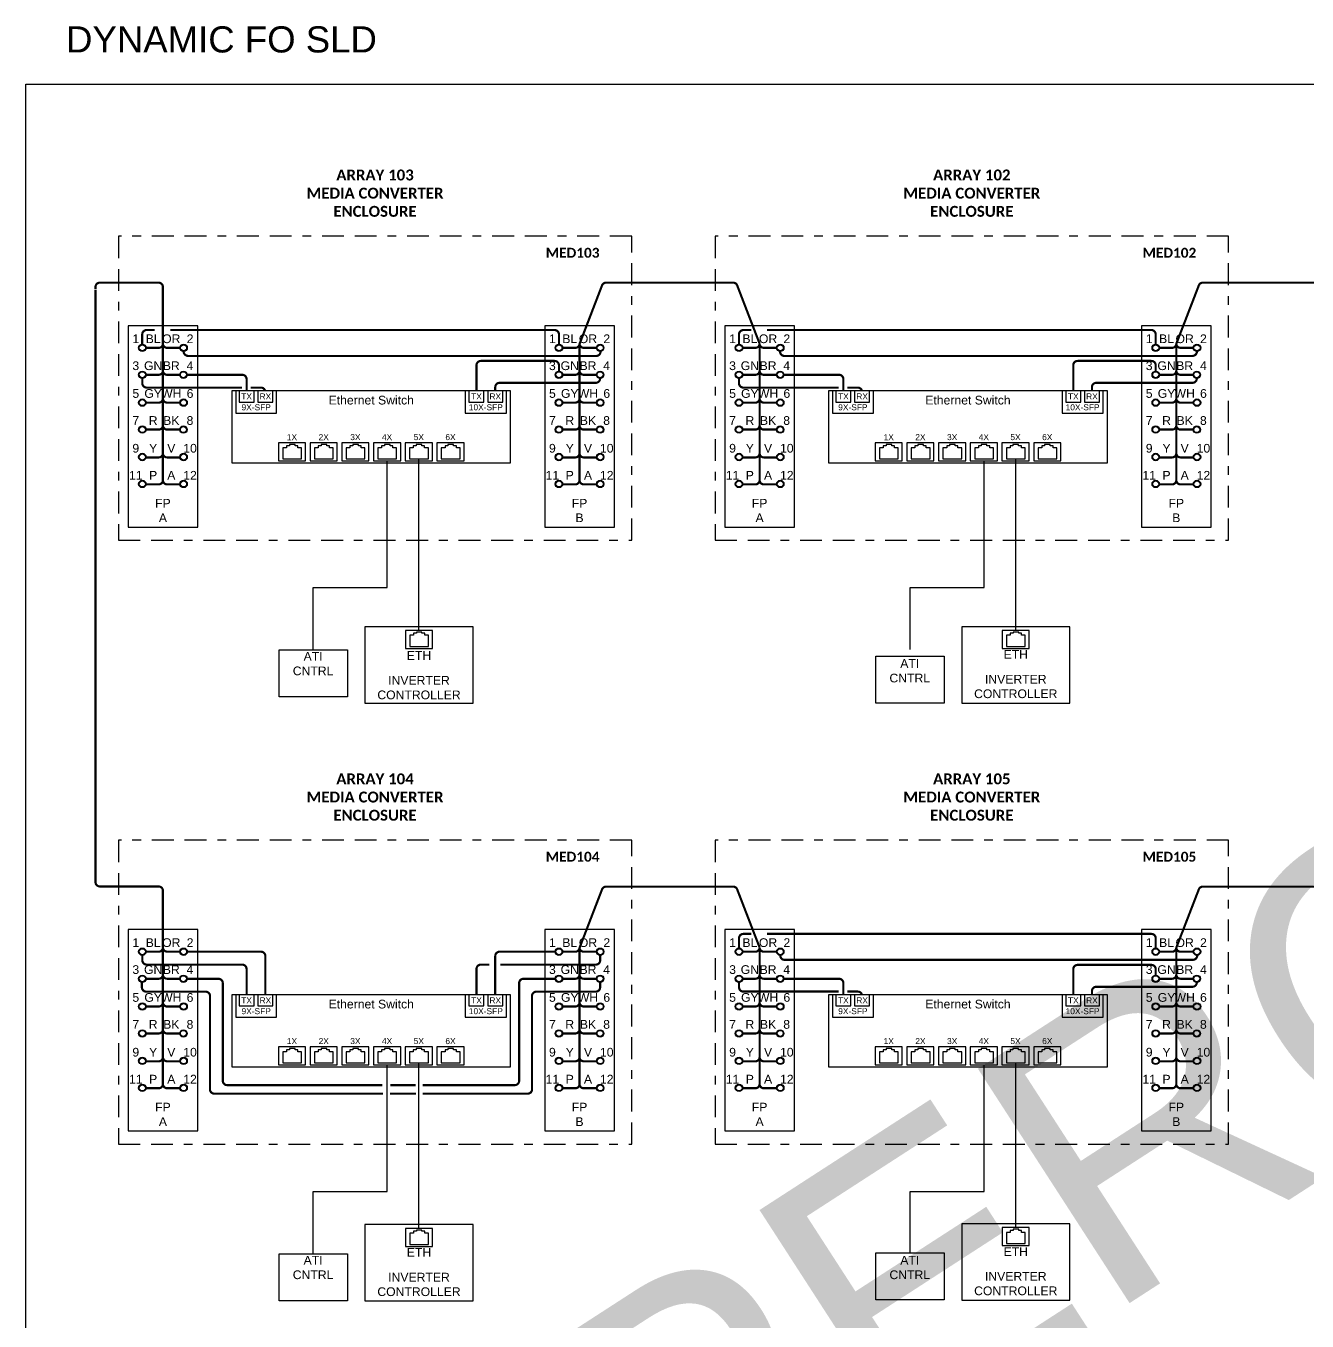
# Model space of a CAD drawing. Header units: feet. Extents: x -17 to 246, y -88 to 32.
# Drawn here: x 153.68 to 168.36, y 16.09 to 30.94 of the extents above; entities that cross this region are included whole.
import ezdxf
from ezdxf.enums import TextEntityAlignment as Align
from ezdxf.lldxf.tags import DXFTag

# ---------------------------------------------------------------- set-up
doc = ezdxf.new("R2010")
doc.units = ezdxf.units.FT
doc.header["$MEASUREMENT"] = 0
doc.linetypes.add('BORDER2', pattern=[0.875, 0.25, -0.125, 0.25, -0.125, 0, -0.125])
for name, color, linetype in [('E-EQPM-ENCL', 8, 'Continuous'), ('E-TEXT', 7, 'Continuous'), ('FLOWCHART', 7, 'Continuous'), ('G-ANNO-TEXT', 1, 'Continuous'), ('PV-CABL-FO', 130, 'FIBER'), ('PV-CATV6', 122, 'CATV6')]:
    doc.layers.add(name, color=color, linetype=linetype)
doc.layers.add('E-WD-DEVC', color=7, linetype='Continuous', lineweight=30)
doc.layers.add('G-NPLT', color=67, linetype='Continuous', plot=False)
doc.styles.add('NEI-A', font='arial.ttf')
tags = doc.linetypes.add('CATV6', pattern='A,0.18216,-0.054518,["CATV6",NEI-A,S=0.1,R=0,X=0,Y=-0.05],-0.505136,0.176989', length=0.918803).pattern_tags.tags
tags[6] = DXFTag(74, 10)
tags = doc.linetypes.add('FIBER', pattern='A,0.376989,-0.053001,["FO",NEI-A,S=0.1,R=0,X=0,Y=-0.05],-0.246999,0.376989', length=1.053978).pattern_tags.tags
tags[6] = DXFTag(74, 10)

# ---------------------------------------------------------------- blocks, each defined once
blk = doc.blocks.new('*U19')
at = {"layer": 'E-EQPM-ENCL', "color": 9, "linetype": 'BORDER2'}
for points in [[(32.367, 24.138), (38.252, 24.138), (38.252, 27.622), (32.367, 27.622)], [(39.206, 24.138), (45.091, 24.138), (45.091, 27.622), (39.206, 27.622)], [(32.367, 17.217), (38.252, 17.217), (38.252, 20.7), (32.367, 20.7)], [(39.206, 17.217), (45.091, 17.217), (45.091, 20.7), (39.206, 20.7)]]:
    blk.add_lwpolyline(points, close=True, dxfattribs=at)
at = {"layer": 'E-WD-DEVC'}
for centre, radius in [((32.642, 26.344), 0.0423), ((32.642, 26.344), 0.0348), ((32.642, 26.344), 0.0348), ((33.115, 26.344), 0.0423), ((33.115, 26.344), 0.0348), ((33.115, 26.344), 0.0348), ((37.417, 26.344), 0.0423), ((37.417, 26.344), 0.0348), ((37.417, 26.344), 0.0348), ((37.89, 26.344), 0.0423), ((37.89, 26.344), 0.0348), ((37.89, 26.344), 0.0348), ((39.481, 26.344), 0.0423), ((39.481, 26.344), 0.0348), ((39.481, 26.344), 0.0348), ((39.954, 26.344), 0.0423), ((39.954, 26.344), 0.0348), ((39.954, 26.344), 0.0348), ((44.257, 26.344), 0.0423), ((44.257, 26.344), 0.0348), ((44.257, 26.344), 0.0348), ((44.73, 26.344), 0.0423), ((44.73, 26.344), 0.0348), ((44.73, 26.344), 0.0348), ((32.642, 26.035), 0.0423), ((32.642, 26.035), 0.0348), ((32.642, 26.035), 0.0348), ((33.113, 26.035), 0.0423), ((33.113, 26.035), 0.0348), ((33.113, 26.035), 0.0348), ((37.417, 26.035), 0.0423), ((37.417, 26.035), 0.0348), ((37.417, 26.035), 0.0348), ((37.889, 26.035), 0.0423), ((37.889, 26.035), 0.0348), ((37.889, 26.035), 0.0348), ((39.481, 26.035), 0.0423), ((39.481, 26.035), 0.0348), ((39.481, 26.035), 0.0348), ((39.953, 26.035), 0.0423), ((39.953, 26.035), 0.0348), ((39.953, 26.035), 0.0348), ((44.257, 26.035), 0.0423), ((44.257, 26.035), 0.0348), ((44.257, 26.035), 0.0348), ((44.728, 26.035), 0.0423), ((44.728, 26.035), 0.0348), ((44.728, 26.035), 0.0348), ((32.642, 25.716), 0.0423), ((32.642, 25.716), 0.0348), ((32.642, 25.716), 0.0348), ((33.115, 25.716), 0.0423), ((33.115, 25.716), 0.0348), ((33.115, 25.716), 0.0348), ((37.417, 25.716), 0.0423), ((37.417, 25.716), 0.0348), ((37.417, 25.716), 0.0348), ((37.89, 25.716), 0.0423), ((37.89, 25.716), 0.0348), ((37.89, 25.716), 0.0348), ((39.481, 25.716), 0.0423), ((39.481, 25.716), 0.0348), ((39.481, 25.716), 0.0348), ((39.954, 25.716), 0.0423), ((39.954, 25.716), 0.0348), ((39.954, 25.716), 0.0348), ((44.257, 25.716), 0.0423), ((44.257, 25.716), 0.0348), ((44.257, 25.716), 0.0348), ((44.73, 25.716), 0.0423), ((44.73, 25.716), 0.0348), ((44.73, 25.716), 0.0348), ((32.642, 25.407), 0.0423), ((32.642, 25.407), 0.0348), ((32.642, 25.407), 0.0348), ((33.113, 25.407), 0.0423), ((33.113, 25.407), 0.0348), ((33.113, 25.407), 0.0348), ((37.417, 25.407), 0.0423), ((37.417, 25.407), 0.0348), ((37.417, 25.407), 0.0348), ((37.889, 25.407), 0.0423), ((37.889, 25.407), 0.0348), ((37.889, 25.407), 0.0348), ((39.481, 25.407), 0.0423), ((39.481, 25.407), 0.0348), ((39.481, 25.407), 0.0348), ((39.953, 25.407), 0.0423), ((39.953, 25.407), 0.0348), ((39.953, 25.407), 0.0348), ((44.257, 25.407), 0.0423), ((44.257, 25.407), 0.0348), ((44.257, 25.407), 0.0348), ((44.728, 25.407), 0.0423), ((44.728, 25.407), 0.0348), ((44.728, 25.407), 0.0348), ((32.642, 25.093), 0.0423), ((32.642, 25.093), 0.0348), ((32.642, 25.093), 0.0348), ((33.115, 25.093), 0.0423), ((33.115, 25.093), 0.0348), ((33.115, 25.093), 0.0348), ((37.417, 25.093), 0.0423), ((37.417, 25.093), 0.0348), ((37.417, 25.093), 0.0348), ((37.89, 25.093), 0.0423), ((37.89, 25.093), 0.0348), ((37.89, 25.093), 0.0348), ((39.481, 25.093), 0.0423), ((39.481, 25.093), 0.0348), ((39.481, 25.093), 0.0348), ((39.954, 25.093), 0.0423), ((39.954, 25.093), 0.0348), ((39.954, 25.093), 0.0348), ((44.257, 25.093), 0.0423), ((44.257, 25.093), 0.0348), ((44.257, 25.093), 0.0348), ((44.73, 25.093), 0.0423), ((44.73, 25.093), 0.0348), ((44.73, 25.093), 0.0348), ((32.642, 24.784), 0.0423), ((32.642, 24.784), 0.0348), ((32.642, 24.784), 0.0348), ((33.115, 24.784), 0.0423), ((33.115, 24.784), 0.0348), ((33.115, 24.784), 0.0348), ((37.417, 24.784), 0.0423), ((37.417, 24.784), 0.0348), ((37.417, 24.784), 0.0348), ((37.89, 24.784), 0.0423), ((37.89, 24.784), 0.0348), ((37.89, 24.784), 0.0348), ((39.481, 24.784), 0.0423), ((39.481, 24.784), 0.0348), ((39.481, 24.784), 0.0348), ((39.954, 24.784), 0.0423), ((39.954, 24.784), 0.0348), ((39.954, 24.784), 0.0348), ((44.257, 24.784), 0.0423), ((44.257, 24.784), 0.0348), ((44.257, 24.784), 0.0348), ((44.73, 24.784), 0.0423), ((44.73, 24.784), 0.0348), ((44.73, 24.784), 0.0348), ((32.642, 19.423), 0.0423), ((32.642, 19.423), 0.0348), ((32.642, 19.423), 0.0348), ((33.115, 19.423), 0.0423), ((33.115, 19.423), 0.0348), ((33.115, 19.423), 0.0348), ((37.417, 19.423), 0.0423), ((37.417, 19.423), 0.0348), ((37.417, 19.423), 0.0348), ((37.89, 19.423), 0.0423), ((37.89, 19.423), 0.0348), ((37.89, 19.423), 0.0348), ((39.481, 19.423), 0.0423), ((39.481, 19.423), 0.0348), ((39.481, 19.423), 0.0348), ((39.954, 19.423), 0.0423), ((39.954, 19.423), 0.0348), ((39.954, 19.423), 0.0348), ((44.257, 19.423), 0.0423), ((44.257, 19.423), 0.0348), ((44.257, 19.423), 0.0348), ((44.73, 19.423), 0.0423), ((44.73, 19.423), 0.0348), ((44.73, 19.423), 0.0348), ((32.642, 19.113), 0.0423), ((33.113, 19.113), 0.0423), ((37.417, 19.113), 0.0423), ((37.889, 19.113), 0.0423), ((39.481, 19.113), 0.0423), ((39.953, 19.113), 0.0423), ((44.257, 19.113), 0.0423), ((44.728, 19.113), 0.0423), ((32.642, 19.113), 0.0348), ((32.642, 19.113), 0.0348), ((33.113, 19.113), 0.0348), ((33.113, 19.113), 0.0348), ((37.417, 19.113), 0.0348), ((37.417, 19.113), 0.0348), ((37.889, 19.113), 0.0348), ((37.889, 19.113), 0.0348), ((39.481, 19.113), 0.0348), ((39.481, 19.113), 0.0348), ((39.953, 19.113), 0.0348), ((39.953, 19.113), 0.0348), ((44.257, 19.113), 0.0348), ((44.257, 19.113), 0.0348), ((44.728, 19.113), 0.0348), ((44.728, 19.113), 0.0348), ((32.642, 18.795), 0.0423), ((32.642, 18.795), 0.0348), ((32.642, 18.795), 0.0348), ((33.115, 18.795), 0.0423), ((33.115, 18.795), 0.0348), ((33.115, 18.795), 0.0348), ((37.417, 18.795), 0.0423), ((37.417, 18.795), 0.0348), ((37.417, 18.795), 0.0348), ((37.89, 18.795), 0.0423), ((37.89, 18.795), 0.0348), ((37.89, 18.795), 0.0348), ((39.481, 18.795), 0.0423), ((39.481, 18.795), 0.0348), ((39.481, 18.795), 0.0348), ((39.954, 18.795), 0.0423), ((39.954, 18.795), 0.0348), ((39.954, 18.795), 0.0348), ((44.257, 18.795), 0.0423), ((44.257, 18.795), 0.0348), ((44.257, 18.795), 0.0348), ((44.73, 18.795), 0.0423), ((44.73, 18.795), 0.0348), ((44.73, 18.795), 0.0348), ((32.642, 18.486), 0.0423), ((32.642, 18.486), 0.0348), ((32.642, 18.486), 0.0348), ((33.113, 18.486), 0.0423), ((33.113, 18.486), 0.0348), ((33.113, 18.486), 0.0348), ((37.417, 18.486), 0.0423), ((37.417, 18.486), 0.0348), ((37.417, 18.486), 0.0348), ((37.889, 18.486), 0.0423), ((37.889, 18.486), 0.0348), ((37.889, 18.486), 0.0348), ((39.481, 18.486), 0.0423), ((39.481, 18.486), 0.0348), ((39.481, 18.486), 0.0348), ((39.953, 18.486), 0.0423), ((39.953, 18.486), 0.0348), ((39.953, 18.486), 0.0348), ((44.257, 18.486), 0.0423), ((44.257, 18.486), 0.0348), ((44.257, 18.486), 0.0348), ((44.728, 18.486), 0.0423), ((44.728, 18.486), 0.0348), ((44.728, 18.486), 0.0348), ((32.642, 18.172), 0.0423), ((32.642, 18.172), 0.0348), ((32.642, 18.172), 0.0348), ((33.115, 18.172), 0.0423), ((33.115, 18.172), 0.0348), ((33.115, 18.172), 0.0348), ((37.417, 18.172), 0.0423), ((37.417, 18.172), 0.0348), ((37.417, 18.172), 0.0348), ((37.89, 18.172), 0.0423), ((37.89, 18.172), 0.0348), ((37.89, 18.172), 0.0348), ((39.481, 18.172), 0.0423), ((39.481, 18.172), 0.0348), ((39.481, 18.172), 0.0348), ((39.954, 18.172), 0.0423), ((39.954, 18.172), 0.0348), ((39.954, 18.172), 0.0348), ((44.257, 18.172), 0.0423), ((44.257, 18.172), 0.0348), ((44.257, 18.172), 0.0348), ((44.73, 18.172), 0.0423), ((44.73, 18.172), 0.0348), ((44.73, 18.172), 0.0348), ((32.642, 17.862), 0.0423), ((32.642, 17.862), 0.0348), ((32.642, 17.862), 0.0348), ((33.115, 17.862), 0.0423), ((33.115, 17.862), 0.0348), ((33.115, 17.862), 0.0348), ((37.417, 17.862), 0.0423), ((37.417, 17.862), 0.0348), ((37.417, 17.862), 0.0348), ((37.89, 17.862), 0.0423), ((37.89, 17.862), 0.0348), ((37.89, 17.862), 0.0348), ((39.481, 17.862), 0.0423), ((39.481, 17.862), 0.0348), ((39.481, 17.862), 0.0348), ((39.954, 17.862), 0.0423), ((39.954, 17.862), 0.0348), ((39.954, 17.862), 0.0348), ((44.257, 17.862), 0.0423), ((44.257, 17.862), 0.0348), ((44.257, 17.862), 0.0348), ((44.73, 17.862), 0.0423), ((44.73, 17.862), 0.0348), ((44.73, 17.862), 0.0348)]:
    blk.add_circle(centre, radius, dxfattribs=at)
at = {"layer": 'FLOWCHART', "linetype": 'Continuous'}
for points in [[(33.277, 26.597), (32.479, 26.597), (32.479, 24.29), (33.277, 24.29)], [(38.053, 26.597), (37.254, 26.597), (37.254, 24.29), (38.053, 24.29)], [(40.117, 26.597), (39.318, 26.597), (39.318, 24.29), (40.117, 24.29)], [(44.892, 26.597), (44.094, 26.597), (44.094, 24.29), (44.892, 24.29)], [(33.668, 25.026), (36.863, 25.026), (36.863, 25.851), (33.668, 25.851)], [(33.712, 25.594), (34.181, 25.594), (34.181, 25.851), (33.712, 25.851)], [(33.751, 25.722), (33.923, 25.722), (33.923, 25.851), (33.751, 25.851)], [(33.966, 25.722), (34.138, 25.722), (34.138, 25.851), (33.966, 25.851)], [(36.343, 25.594), (36.816, 25.594), (36.816, 25.851), (36.343, 25.851)], [(36.386, 25.722), (36.558, 25.722), (36.558, 25.851), (36.386, 25.851)], [(36.601, 25.722), (36.773, 25.722), (36.773, 25.851), (36.601, 25.851)], [(40.508, 25.026), (43.703, 25.026), (43.703, 25.851), (40.508, 25.851)], [(40.552, 25.594), (41.021, 25.594), (41.021, 25.851), (40.552, 25.851)], [(40.591, 25.722), (40.763, 25.722), (40.763, 25.851), (40.591, 25.851)], [(40.806, 25.722), (40.978, 25.722), (40.978, 25.851), (40.806, 25.851)], [(43.183, 25.594), (43.655, 25.594), (43.655, 25.851), (43.183, 25.851)], [(43.226, 25.722), (43.397, 25.722), (43.397, 25.851), (43.226, 25.851)], [(43.44, 25.722), (43.612, 25.722), (43.612, 25.851), (43.44, 25.851)], [(34.202, 25.049), (34.512, 25.049), (34.512, 25.255), (34.202, 25.255)], [(34.565, 25.049), (34.876, 25.049), (34.876, 25.255), (34.565, 25.255)], [(34.929, 25.049), (35.239, 25.049), (35.239, 25.255), (34.929, 25.255)], [(35.292, 25.049), (35.603, 25.049), (35.603, 25.255), (35.292, 25.255)], [(35.656, 25.049), (35.966, 25.049), (35.966, 25.255), (35.656, 25.255)], [(36.019, 25.049), (36.33, 25.049), (36.33, 25.255), (36.019, 25.255)], [(41.041, 25.049), (41.352, 25.049), (41.352, 25.255), (41.041, 25.255)], [(41.405, 25.049), (41.715, 25.049), (41.715, 25.255), (41.405, 25.255)], [(41.768, 25.049), (42.079, 25.049), (42.079, 25.255), (41.768, 25.255)], [(42.132, 25.049), (42.442, 25.049), (42.442, 25.255), (42.132, 25.255)], [(42.495, 25.049), (42.806, 25.049), (42.806, 25.255), (42.495, 25.255)], [(42.859, 25.049), (43.169, 25.049), (43.169, 25.255), (42.859, 25.255)], [(35.193, 22.273), (36.433, 22.273), (36.433, 23.148), (35.193, 23.148)], [(35.658, 22.899), (35.968, 22.899), (35.968, 23.105), (35.658, 23.105)], [(42.033, 22.273), (43.272, 22.273), (43.272, 23.148), (42.033, 23.148)], [(42.497, 22.899), (42.808, 22.899), (42.808, 23.105), (42.497, 23.105)], [(34.209, 22.883), (34.993, 22.883), (34.993, 22.344), (34.209, 22.344)], [(41.049, 22.811), (41.833, 22.811), (41.833, 22.272), (41.049, 22.272)], [(33.277, 19.676), (32.479, 19.676), (32.479, 17.369), (33.277, 17.369)], [(38.053, 19.676), (37.254, 19.676), (37.254, 17.369), (38.053, 17.369)], [(40.117, 19.676), (39.318, 19.676), (39.318, 17.369), (40.117, 17.369)], [(44.892, 19.676), (44.094, 19.676), (44.094, 17.369), (44.892, 17.369)], [(33.668, 18.105), (36.863, 18.105), (36.863, 18.93), (33.668, 18.93)], [(33.712, 18.672), (34.181, 18.672), (34.181, 18.93), (33.712, 18.93)], [(33.751, 18.801), (33.923, 18.801), (33.923, 18.93), (33.751, 18.93)], [(33.966, 18.801), (34.138, 18.801), (34.138, 18.93), (33.966, 18.93)], [(36.343, 18.672), (36.816, 18.672), (36.816, 18.93), (36.343, 18.93)], [(36.386, 18.801), (36.558, 18.801), (36.558, 18.93), (36.386, 18.93)], [(36.601, 18.801), (36.773, 18.801), (36.773, 18.93), (36.601, 18.93)], [(40.508, 18.105), (43.703, 18.105), (43.703, 18.93), (40.508, 18.93)], [(40.552, 18.672), (41.021, 18.672), (41.021, 18.93), (40.552, 18.93)], [(40.591, 18.801), (40.763, 18.801), (40.763, 18.93), (40.591, 18.93)], [(40.806, 18.801), (40.978, 18.801), (40.978, 18.93), (40.806, 18.93)], [(43.183, 18.672), (43.655, 18.672), (43.655, 18.93), (43.183, 18.93)], [(43.226, 18.801), (43.397, 18.801), (43.397, 18.93), (43.226, 18.93)], [(43.44, 18.801), (43.612, 18.801), (43.612, 18.93), (43.44, 18.93)], [(34.202, 18.127), (34.512, 18.127), (34.512, 18.333), (34.202, 18.333)], [(34.565, 18.127), (34.876, 18.127), (34.876, 18.333), (34.565, 18.333)], [(34.929, 18.127), (35.239, 18.127), (35.239, 18.333), (34.929, 18.333)], [(35.292, 18.127), (35.603, 18.127), (35.603, 18.333), (35.292, 18.333)], [(35.656, 18.127), (35.966, 18.127), (35.966, 18.333), (35.656, 18.333)], [(36.019, 18.127), (36.33, 18.127), (36.33, 18.333), (36.019, 18.333)], [(41.041, 18.127), (41.352, 18.127), (41.352, 18.333), (41.041, 18.333)], [(41.405, 18.127), (41.715, 18.127), (41.715, 18.333), (41.405, 18.333)], [(41.768, 18.127), (42.079, 18.127), (42.079, 18.333), (41.768, 18.333)], [(42.132, 18.127), (42.442, 18.127), (42.442, 18.333), (42.132, 18.333)], [(42.495, 18.127), (42.806, 18.127), (42.806, 18.333), (42.495, 18.333)], [(42.859, 18.127), (43.169, 18.127), (43.169, 18.333), (42.859, 18.333)], [(35.193, 15.42), (36.433, 15.42), (36.433, 16.295), (35.193, 16.295)], [(35.658, 16.046), (35.968, 16.046), (35.968, 16.252), (35.658, 16.252)], [(42.033, 15.43), (43.272, 15.43), (43.272, 16.305), (42.033, 16.305)], [(42.497, 16.056), (42.808, 16.056), (42.808, 16.262), (42.497, 16.262)], [(34.209, 15.961), (34.993, 15.961), (34.993, 15.422), (34.209, 15.422)], [(41.049, 15.972), (41.833, 15.972), (41.833, 15.433), (41.049, 15.433)]]:
    blk.add_lwpolyline(points, close=True, dxfattribs=at)
at = {"layer": 'FLOWCHART'}
for points in [[(34.424, 25.199), (34.424, 25.222), (34.392, 25.222), (34.392, 25.235), (34.327, 25.235), (34.327, 25.222), (34.295, 25.222), (34.295, 25.199), (34.252, 25.199), (34.252, 25.071), (34.467, 25.071), (34.467, 25.199)], [(34.787, 25.199), (34.787, 25.222), (34.755, 25.222), (34.755, 25.235), (34.69, 25.235), (34.69, 25.222), (34.658, 25.222), (34.658, 25.199), (34.615, 25.199), (34.615, 25.071), (34.83, 25.071), (34.83, 25.199)], [(35.15, 25.199), (35.15, 25.222), (35.118, 25.222), (35.118, 25.235), (35.054, 25.235), (35.054, 25.222), (35.022, 25.222), (35.022, 25.199), (34.979, 25.199), (34.979, 25.071), (35.194, 25.071), (35.194, 25.199)], [(35.514, 25.199), (35.514, 25.222), (35.482, 25.222), (35.482, 25.235), (35.417, 25.235), (35.417, 25.222), (35.385, 25.222), (35.385, 25.199), (35.342, 25.199), (35.342, 25.071), (35.557, 25.071), (35.557, 25.199)], [(35.877, 25.199), (35.877, 25.222), (35.845, 25.222), (35.845, 25.235), (35.781, 25.235), (35.781, 25.222), (35.748, 25.222), (35.748, 25.199), (35.705, 25.199), (35.705, 25.071), (35.921, 25.071), (35.921, 25.199)], [(36.241, 25.199), (36.241, 25.222), (36.209, 25.222), (36.209, 25.235), (36.144, 25.235), (36.144, 25.222), (36.112, 25.222), (36.112, 25.199), (36.069, 25.199), (36.069, 25.071), (36.284, 25.071), (36.284, 25.199)], [(41.263, 25.199), (41.263, 25.222), (41.231, 25.222), (41.231, 25.235), (41.166, 25.235), (41.166, 25.222), (41.134, 25.222), (41.134, 25.199), (41.091, 25.199), (41.091, 25.071), (41.306, 25.071), (41.306, 25.199)], [(41.627, 25.199), (41.627, 25.222), (41.595, 25.222), (41.595, 25.235), (41.53, 25.235), (41.53, 25.222), (41.498, 25.222), (41.498, 25.199), (41.455, 25.199), (41.455, 25.071), (41.67, 25.071), (41.67, 25.199)], [(41.99, 25.199), (41.99, 25.222), (41.958, 25.222), (41.958, 25.235), (41.893, 25.235), (41.893, 25.222), (41.861, 25.222), (41.861, 25.199), (41.818, 25.199), (41.818, 25.071), (42.033, 25.071), (42.033, 25.199)], [(42.354, 25.199), (42.354, 25.222), (42.321, 25.222), (42.321, 25.235), (42.257, 25.235), (42.257, 25.222), (42.225, 25.222), (42.225, 25.199), (42.182, 25.199), (42.182, 25.071), (42.397, 25.071), (42.397, 25.199)], [(42.717, 25.199), (42.717, 25.222), (42.685, 25.222), (42.685, 25.235), (42.62, 25.235), (42.62, 25.222), (42.588, 25.222), (42.588, 25.199), (42.545, 25.199), (42.545, 25.071), (42.76, 25.071), (42.76, 25.199)], [(43.08, 25.199), (43.08, 25.222), (43.048, 25.222), (43.048, 25.235), (42.984, 25.235), (42.984, 25.222), (42.951, 25.222), (42.951, 25.199), (42.908, 25.199), (42.908, 25.071), (43.124, 25.071), (43.124, 25.199)], [(35.879, 23.049), (35.879, 23.072), (35.847, 23.072), (35.847, 23.086), (35.783, 23.086), (35.783, 23.072), (35.751, 23.072), (35.751, 23.049), (35.708, 23.049), (35.708, 22.922), (35.923, 22.922), (35.923, 23.049)], [(42.719, 23.049), (42.719, 23.072), (42.687, 23.072), (42.687, 23.086), (42.622, 23.086), (42.622, 23.072), (42.59, 23.072), (42.59, 23.049), (42.547, 23.049), (42.547, 22.922), (42.762, 22.922), (42.762, 23.049)], [(34.424, 18.277), (34.424, 18.3), (34.392, 18.3), (34.392, 18.314), (34.327, 18.314), (34.327, 18.3), (34.295, 18.3), (34.295, 18.277), (34.252, 18.277), (34.252, 18.15), (34.467, 18.15), (34.467, 18.277)], [(34.787, 18.277), (34.787, 18.3), (34.755, 18.3), (34.755, 18.314), (34.69, 18.314), (34.69, 18.3), (34.658, 18.3), (34.658, 18.277), (34.615, 18.277), (34.615, 18.15), (34.83, 18.15), (34.83, 18.277)], [(35.15, 18.277), (35.15, 18.3), (35.118, 18.3), (35.118, 18.314), (35.054, 18.314), (35.054, 18.3), (35.022, 18.3), (35.022, 18.277), (34.979, 18.277), (34.979, 18.15), (35.194, 18.15), (35.194, 18.277)], [(35.514, 18.277), (35.514, 18.3), (35.482, 18.3), (35.482, 18.314), (35.417, 18.314), (35.417, 18.3), (35.385, 18.3), (35.385, 18.277), (35.342, 18.277), (35.342, 18.15), (35.557, 18.15), (35.557, 18.277)], [(35.877, 18.277), (35.877, 18.3), (35.845, 18.3), (35.845, 18.314), (35.781, 18.314), (35.781, 18.3), (35.748, 18.3), (35.748, 18.277), (35.705, 18.277), (35.705, 18.15), (35.921, 18.15), (35.921, 18.277)], [(36.241, 18.277), (36.241, 18.3), (36.209, 18.3), (36.209, 18.314), (36.144, 18.314), (36.144, 18.3), (36.112, 18.3), (36.112, 18.277), (36.069, 18.277), (36.069, 18.15), (36.284, 18.15), (36.284, 18.277)], [(41.263, 18.277), (41.263, 18.3), (41.231, 18.3), (41.231, 18.314), (41.166, 18.314), (41.166, 18.3), (41.134, 18.3), (41.134, 18.277), (41.091, 18.277), (41.091, 18.15), (41.306, 18.15), (41.306, 18.277)], [(41.627, 18.277), (41.627, 18.3), (41.595, 18.3), (41.595, 18.314), (41.53, 18.314), (41.53, 18.3), (41.498, 18.3), (41.498, 18.277), (41.455, 18.277), (41.455, 18.15), (41.67, 18.15), (41.67, 18.277)], [(41.99, 18.277), (41.99, 18.3), (41.958, 18.3), (41.958, 18.314), (41.893, 18.314), (41.893, 18.3), (41.861, 18.3), (41.861, 18.277), (41.818, 18.277), (41.818, 18.15), (42.033, 18.15), (42.033, 18.277)], [(42.354, 18.277), (42.354, 18.3), (42.321, 18.3), (42.321, 18.314), (42.257, 18.314), (42.257, 18.3), (42.225, 18.3), (42.225, 18.277), (42.182, 18.277), (42.182, 18.15), (42.397, 18.15), (42.397, 18.277)], [(42.717, 18.277), (42.717, 18.3), (42.685, 18.3), (42.685, 18.314), (42.62, 18.314), (42.62, 18.3), (42.588, 18.3), (42.588, 18.277), (42.545, 18.277), (42.545, 18.15), (42.76, 18.15), (42.76, 18.277)], [(43.08, 18.277), (43.08, 18.3), (43.048, 18.3), (43.048, 18.314), (42.984, 18.314), (42.984, 18.3), (42.951, 18.3), (42.951, 18.277), (42.908, 18.277), (42.908, 18.15), (43.124, 18.15), (43.124, 18.277)], [(35.879, 16.196), (35.879, 16.219), (35.847, 16.219), (35.847, 16.233), (35.783, 16.233), (35.783, 16.219), (35.751, 16.219), (35.751, 16.196), (35.708, 16.196), (35.708, 16.069), (35.923, 16.069), (35.923, 16.196)], [(42.719, 16.206), (42.719, 16.229), (42.687, 16.229), (42.687, 16.243), (42.622, 16.243), (42.622, 16.229), (42.59, 16.229), (42.59, 16.206), (42.547, 16.206), (42.547, 16.079), (42.762, 16.079), (42.762, 16.206)]]:
    blk.add_lwpolyline(points, close=True, dxfattribs=at)
at = {"layer": 'PV-CABL-FO', "ltscale": 0.5, "const_width": 0.025}
for points in [[(33.072, 26.344), (32.926, 26.344, -0.414214), (32.878, 26.392), (32.878, 27.041, 0.414214), (32.828, 27.091), (32.155, 27.091, 0.414215), (32.105, 27.041), (32.105, 27.014)], [(37.653, 26.388), (37.911, 27.059, -0.310159), (37.958, 27.091), (39.414, 27.091, -0.31012), (39.46, 27.059), (39.717, 26.392, 0.414214), (39.765, 26.344), (39.912, 26.344)], [(44.492, 26.388), (44.751, 27.059, -0.310159), (44.797, 27.091), (46.253, 27.091, -0.31012), (46.3, 27.059), (46.557, 26.392, 0.414214), (46.605, 26.344), (46.752, 26.344)], [(32.641, 26.387), (32.641, 26.498, -0.414214), (32.691, 26.548), (32.782, 26.548)], [(32.963, 26.548), (37.367, 26.548), (37.367, 26.548, -0.414214), (37.417, 26.498), (37.417, 26.386)], [(39.481, 26.387), (39.481, 26.498, -0.414214), (39.531, 26.548), (39.622, 26.548)], [(39.803, 26.548), (44.207, 26.548), (44.207, 26.548, -0.414214), (44.257, 26.498), (44.257, 26.386)], [(32.683, 26.344), (32.83, 26.344, 0.414214), (32.878, 26.392, 0.414214), (32.926, 26.344), (33.072, 26.344)], [(37.894, 26.302), (37.894, 26.301, -0.414214), (37.844, 26.251), (37.455, 26.251), (33.166, 26.251, -0.367711), (33.114, 26.302)], [(37.605, 26.344, 0.414214), (37.653, 26.392)], [(37.653, 26.392, 0.414214), (37.701, 26.344), (37.848, 26.344)], [(39.669, 26.344, 0.414214), (39.717, 26.392)], [(39.951, 26.302), (39.951, 26.301, 0.414214), (40.001, 26.251), (40.389, 26.251), (44.678, 26.251, 0.393705), (44.73, 26.302)], [(44.445, 26.344, 0.414214), (44.493, 26.392)], [(44.493, 26.392, 0.414214), (44.541, 26.344), (44.688, 26.344)], [(36.472, 25.851), (36.472, 26.144, -0.414214), (36.522, 26.194), (37.367, 26.194), (37.367, 26.194, -0.414214), (37.417, 26.144), (37.417, 26.077)], [(43.312, 25.851), (43.312, 26.144, -0.414214), (43.362, 26.194), (44.207, 26.194), (44.207, 26.194, -0.414214), (44.257, 26.144), (44.257, 26.077)], [(32.642, 25.993), (32.642, 25.938, 0.414214), (32.692, 25.888), (33.08, 25.888), (33.783, 25.888)], [(32.683, 26.035), (32.83, 26.035, 0.414214), (32.878, 26.083, 0.414214), (32.926, 26.035), (33.072, 26.035)], [(33.157, 26.035), (33.787, 26.035, -0.414214), (33.837, 25.985), (33.837, 25.851)], [(36.687, 25.851), (36.687, 25.893, -0.414214), (36.737, 25.943), (37.839, 25.943, 0.414214), (37.889, 25.993), (37.889, 25.993)], [(37.458, 26.035), (37.605, 26.035, 0.414214), (37.653, 26.083, 0.414214), (37.701, 26.035), (37.848, 26.035)], [(39.481, 25.993), (39.481, 25.938, 0.414214), (39.531, 25.888), (39.919, 25.888), (40.623, 25.888)], [(39.523, 26.035), (39.669, 26.035, 0.414214), (39.717, 26.083, 0.414214), (39.765, 26.035), (39.912, 26.035)], [(39.997, 26.035), (40.627, 26.035, -0.414214), (40.677, 25.985), (40.677, 25.851)], [(44.298, 26.035), (44.445, 26.035, 0.414214), (44.493, 26.083, 0.414214), (44.541, 26.035), (44.688, 26.035)], [(44.662, 25.943), (44.678, 25.943, 0.414214), (44.728, 25.993), (44.728, 25.993)], [(33.885, 25.888), (34.002, 25.888, -0.334727), (34.05, 25.851)], [(40.724, 25.888), (40.842, 25.888, -0.334727), (40.89, 25.851)], [(43.526, 25.851), (43.526, 25.893, -0.414214), (43.576, 25.943), (44.662, 25.943)], [(32.683, 25.716), (32.83, 25.716, 0.414214), (32.878, 25.764, 0.414214), (32.926, 25.716), (33.072, 25.716)], [(37.458, 25.716), (37.605, 25.716, 0.414214), (37.653, 25.764, 0.414214), (37.701, 25.716), (37.848, 25.716)], [(39.523, 25.716), (39.669, 25.716, 0.414214), (39.717, 25.764, 0.414214), (39.765, 25.716), (39.912, 25.716)], [(44.298, 25.716), (44.445, 25.716, 0.414214), (44.493, 25.764, 0.414214), (44.541, 25.716), (44.688, 25.716)], [(32.683, 25.407), (32.83, 25.407, 0.414214), (32.878, 25.455, 0.414214), (32.926, 25.407), (33.072, 25.407)], [(37.458, 25.407), (37.605, 25.407, 0.414214), (37.653, 25.455, 0.414214), (37.701, 25.407), (37.848, 25.407)], [(39.523, 25.407), (39.669, 25.407, 0.414214), (39.717, 25.455, 0.414214), (39.765, 25.407), (39.912, 25.407)], [(44.298, 25.407), (44.445, 25.407, 0.414214), (44.493, 25.455, 0.414214), (44.541, 25.407), (44.688, 25.407)], [(33.072, 25.088), (32.926, 25.088, -0.414214), (32.878, 25.136, -0.414214), (32.83, 25.088), (32.683, 25.088)], [(37.848, 25.088), (37.701, 25.088, -0.414214), (37.653, 25.136, -0.414214), (37.605, 25.088), (37.458, 25.088)], [(39.912, 25.088), (39.765, 25.088, -0.414214), (39.717, 25.136, -0.414214), (39.669, 25.088), (39.523, 25.088)], [(44.688, 25.088), (44.541, 25.088, -0.414214), (44.493, 25.136, -0.414214), (44.445, 25.088), (44.298, 25.088)], [(32.83, 24.779, 0.414214), (32.878, 24.827)], [(32.878, 24.827, 0.414214), (32.926, 24.779), (33.072, 24.779)], [(37.605, 24.779, 0.414214), (37.653, 24.827)], [(37.653, 24.827, 0.414214), (37.701, 24.779), (37.848, 24.779)], [(39.669, 24.779, 0.414214), (39.717, 24.827)], [(39.717, 24.827, 0.414214), (39.765, 24.779), (39.912, 24.779)], [(44.445, 24.779, 0.414214), (44.493, 24.827)], [(44.493, 24.827, 0.414214), (44.541, 24.779), (44.688, 24.779)], [(32.105, 22.011), (32.105, 20.221, 0.414212), (32.155, 20.171), (32.828, 20.171, -0.414214), (32.878, 20.121), (32.878, 19.472, 0.414214), (32.926, 19.424), (33.072, 19.424)], [(37.653, 19.467), (37.911, 20.137, -0.310159), (37.958, 20.169), (39.414, 20.169, -0.31012), (39.46, 20.137), (39.717, 19.471, 0.414214), (39.765, 19.423), (39.912, 19.423)], [(44.492, 19.467), (44.751, 20.137, -0.310159), (44.797, 20.169), (46.253, 20.169, -0.31012), (46.3, 20.137), (46.557, 19.471, 0.414214), (46.605, 19.423), (46.752, 19.423)], [(39.481, 19.465), (39.481, 19.577, -0.414214), (39.531, 19.627), (39.622, 19.627)], [(39.803, 19.627), (44.207, 19.627), (44.207, 19.627, -0.414214), (44.257, 19.577), (44.257, 19.465)], [(32.83, 19.423, 0.414214), (32.878, 19.471)], [(37.605, 19.423, 0.414214), (37.653, 19.471)], [(37.653, 19.471, 0.414214), (37.701, 19.423), (37.848, 19.423)], [(39.669, 19.423, 0.414214), (39.717, 19.471)], [(44.445, 19.423, 0.414214), (44.493, 19.471)], [(44.493, 19.471, 0.414214), (44.541, 19.423), (44.688, 19.423)], [(32.642, 19.38), (32.642, 19.325, 0.414214), (32.692, 19.275), (33.08, 19.275), (33.787, 19.275, -0.414214), (33.837, 19.225), (33.837, 18.93)], [(33.157, 19.423), (34.002, 19.423, -0.414214), (34.052, 19.373), (34.052, 18.93)], [(37.374, 19.423), (36.737, 19.423, 0.414214), (36.687, 19.373), (36.687, 18.93)], [(37.89, 19.38), (37.89, 19.325, -0.414214), (37.84, 19.275), (37.451, 19.275), (36.746, 19.275)], [(44.733, 19.38), (44.733, 19.38, -0.414214), (44.683, 19.33), (44.295, 19.33), (40.006, 19.33, -0.454728), (39.955, 19.38)], [(32.683, 19.113), (32.83, 19.113, 0.414214), (32.878, 19.161, 0.414214), (32.926, 19.113), (33.072, 19.113)], [(36.62, 19.275), (36.522, 19.275, 0.414214), (36.472, 19.225), (36.472, 18.93)], [(37.458, 19.113), (37.605, 19.113, 0.414214), (37.653, 19.161, 0.414214), (37.701, 19.113), (37.848, 19.113)], [(39.523, 19.113), (39.669, 19.113, 0.414214), (39.717, 19.161, 0.414214), (39.765, 19.113), (39.912, 19.113)], [(43.312, 18.93), (43.312, 19.222, -0.414214), (43.362, 19.272), (44.207, 19.272), (44.207, 19.272, -0.414214), (44.257, 19.222), (44.257, 19.156)], [(44.298, 19.113), (44.445, 19.113, 0.414214), (44.493, 19.161, 0.414214), (44.541, 19.113), (44.688, 19.113)], [(32.637, 19.07), (32.637, 19.015, 0.414214), (32.687, 18.965), (32.687, 18.965), (33.368, 18.965, -0.414214), (33.418, 18.915), (33.417, 17.846, 0.414214), (33.467, 17.796), (34.724, 17.796)], [(33.156, 19.113), (33.514, 19.113, -0.414214), (33.564, 19.063), (33.564, 17.944, 0.414214), (33.614, 17.894), (35.393, 17.894)], [(35.854, 17.796), (37.059, 17.796, 0.414214), (37.109, 17.846), (37.108, 18.915, -0.414214), (37.158, 18.965), (37.839, 18.965), (37.839, 18.965, 0.414214), (37.889, 19.015), (37.889, 19.07)], [(35.856, 17.894), (36.911, 17.894, 0.414214), (36.961, 17.944), (36.961, 19.063, -0.414214), (37.011, 19.113), (37.37, 19.113)], [(39.481, 19.071), (39.481, 19.016, 0.414214), (39.531, 18.966), (39.919, 18.966), (40.623, 18.966)], [(39.997, 19.113), (40.627, 19.113, -0.414214), (40.677, 19.063), (40.677, 18.93)], [(43.526, 18.93), (43.526, 18.971, -0.414214), (43.576, 19.021), (44.678, 19.021, 0.414214), (44.728, 19.071), (44.728, 19.072)], [(32.683, 18.795), (32.83, 18.795, 0.414214), (32.878, 18.843, 0.414214), (32.926, 18.795), (33.072, 18.795)], [(37.458, 18.795), (37.605, 18.795, 0.414214), (37.653, 18.843, 0.414214), (37.701, 18.795), (37.848, 18.795)], [(39.523, 18.795), (39.669, 18.795, 0.414214), (39.717, 18.843, 0.414214), (39.765, 18.795), (39.912, 18.795)], [(40.724, 18.966), (40.842, 18.966, -0.334727), (40.89, 18.93)], [(44.298, 18.795), (44.445, 18.795, 0.414214), (44.493, 18.843, 0.414214), (44.541, 18.795), (44.688, 18.795)], [(32.683, 18.486), (32.83, 18.486, 0.414214), (32.878, 18.534, 0.414214), (32.926, 18.486), (33.072, 18.486)], [(37.458, 18.486), (37.605, 18.486, 0.414214), (37.653, 18.534, 0.414214), (37.701, 18.486), (37.848, 18.486)], [(39.523, 18.486), (39.669, 18.486, 0.414214), (39.717, 18.534, 0.414214), (39.765, 18.486), (39.912, 18.486)], [(44.298, 18.486), (44.445, 18.486, 0.414214), (44.493, 18.534, 0.414214), (44.541, 18.486), (44.688, 18.486)], [(33.072, 18.167), (32.926, 18.167, -0.414214), (32.878, 18.215, -0.414214), (32.83, 18.167), (32.683, 18.167)], [(37.848, 18.167), (37.701, 18.167, -0.414214), (37.653, 18.215, -0.414214), (37.605, 18.167), (37.458, 18.167)], [(39.912, 18.167), (39.765, 18.167, -0.414214), (39.717, 18.215, -0.414214), (39.669, 18.167), (39.523, 18.167)], [(44.688, 18.167), (44.541, 18.167, -0.414214), (44.493, 18.215, -0.414214), (44.445, 18.167), (44.298, 18.167)], [(32.83, 17.858, 0.414214), (32.878, 17.906)], [(32.878, 17.906, 0.414214), (32.926, 17.858), (33.072, 17.858)], [(37.605, 17.858, 0.414214), (37.653, 17.906)], [(37.653, 17.906, 0.414214), (37.701, 17.858), (37.848, 17.858)], [(39.669, 17.858, 0.414214), (39.717, 17.906)], [(39.717, 17.906, 0.414214), (39.765, 17.858), (39.912, 17.858)], [(44.445, 17.858, 0.414214), (44.493, 17.906)], [(44.493, 17.906, 0.414214), (44.541, 17.858), (44.688, 17.858)]]:
    blk.add_lwpolyline(points, format="xyb", dxfattribs=at)
for points in [[(32.105, 27.005), (32.105, 22.011)], [(32.878, 24.827), (32.878, 26.392)], [(37.458, 26.344), (37.605, 26.344)], [(37.653, 26.392), (37.653, 24.827)], [(39.523, 26.344), (39.669, 26.344)], [(39.717, 26.392), (39.717, 24.827)], [(44.298, 26.344), (44.445, 26.344)], [(44.493, 26.392), (44.493, 24.827)], [(32.683, 24.779), (32.83, 24.779)], [(37.605, 24.779), (37.458, 24.779)], [(39.669, 24.779), (39.523, 24.779)], [(44.445, 24.779), (44.298, 24.779)], [(32.878, 19.471), (32.878, 17.906)], [(37.653, 19.471), (37.653, 17.906)], [(39.717, 19.471), (39.717, 17.906)], [(44.493, 19.471), (44.493, 17.906)], [(32.683, 19.423), (32.83, 19.423)], [(37.458, 19.423), (37.605, 19.423)], [(39.523, 19.423), (39.669, 19.423)], [(44.298, 19.423), (44.445, 19.423)], [(32.83, 17.858), (32.683, 17.858)], [(35.773, 17.894), (35.483, 17.894)], [(37.605, 17.858), (37.458, 17.858)], [(39.669, 17.858), (39.523, 17.858)], [(44.445, 17.858), (44.298, 17.858)], [(34.724, 17.796), (35.402, 17.796)], [(35.482, 17.796), (35.78, 17.796)]]:
    blk.add_lwpolyline(points, dxfattribs=at)
at = {"layer": 'PV-CATV6'}
for points in [[(34.601, 22.887), (34.601, 23.597), (35.449, 23.597), (35.449, 25.04)], [(35.813, 23.105), (35.813, 25.071)], [(41.441, 22.887), (41.441, 23.597), (42.289, 23.597), (42.289, 25.04)], [(42.653, 23.105), (42.653, 25.071)], [(34.601, 15.966), (34.601, 16.675), (35.449, 16.675), (35.449, 18.119)], [(35.813, 16.252), (35.813, 18.15)], [(41.441, 15.966), (41.441, 16.675), (42.289, 16.675), (42.289, 18.119)], [(42.653, 16.262), (42.653, 18.15)]]:
    blk.add_lwpolyline(points, dxfattribs=at)
at = {"layer": 'G-ANNO-TEXT', "style": 'NEI-A'}
for s, p in [('1', (32.567, 26.368)), ('BL', (32.766, 26.368)), ('OR', (32.974, 26.368)), ('2', (33.189, 26.368)), ('1', (37.342, 26.368)), ('BL', (37.541, 26.368)), ('OR', (37.75, 26.368)), ('2', (37.965, 26.368)), ('1', (39.407, 26.368)), ('BL', (39.605, 26.368)), ('OR', (39.814, 26.368)), ('2', (40.029, 26.368)), ('1', (44.182, 26.368)), ('BL', (44.381, 26.368)), ('OR', (44.589, 26.368)), ('2', (44.804, 26.368)), ('3', (32.567, 26.059)), ('GN', (32.766, 26.059)), ('BR', (32.974, 26.059)), ('4', (33.188, 26.059)), ('3', (37.342, 26.059)), ('GN', (37.541, 26.059)), ('BR', (37.75, 26.059)), ('4', (37.963, 26.059)), ('3', (39.407, 26.059)), ('GN', (39.605, 26.059)), ('BR', (39.814, 26.059)), ('4', (40.027, 26.059)), ('3', (44.182, 26.059)), ('GN', (44.381, 26.059)), ('BR', (44.589, 26.059)), ('4', (44.803, 26.059)), ('5', (32.567, 25.741)), ('GY', (32.766, 25.741)), ('WH', (32.974, 25.741)), ('6', (33.189, 25.741)), ('5', (37.342, 25.741)), ('GY', (37.541, 25.741)), ('WH', (37.75, 25.741)), ('6', (37.965, 25.741)), ('5', (39.407, 25.741)), ('GY', (39.605, 25.741)), ('WH', (39.814, 25.741)), ('6', (40.029, 25.741)), ('5', (44.182, 25.741)), ('GY', (44.381, 25.741)), ('WH', (44.589, 25.741)), ('6', (44.804, 25.741)), ('7', (32.567, 25.431)), ('R', (32.766, 25.431)), ('BK', (32.974, 25.431)), ('8', (33.188, 25.431)), ('7', (37.342, 25.431)), ('R', (37.541, 25.431)), ('BK', (37.75, 25.431)), ('8', (37.963, 25.431)), ('7', (39.407, 25.431)), ('R', (39.605, 25.431)), ('BK', (39.814, 25.431)), ('8', (40.027, 25.431)), ('7', (44.182, 25.431)), ('R', (44.381, 25.431)), ('BK', (44.589, 25.431)), ('8', (44.803, 25.431)), ('9', (32.567, 25.113)), ('Y', (32.766, 25.113)), ('V', (32.974, 25.113)), ('10', (33.189, 25.113)), ('9', (37.342, 25.113)), ('Y', (37.541, 25.113)), ('V', (37.75, 25.113)), ('10', (37.965, 25.113)), ('9', (39.407, 25.113)), ('Y', (39.605, 25.113)), ('V', (39.814, 25.113)), ('10', (40.029, 25.113)), ('9', (44.182, 25.113)), ('Y', (44.381, 25.113)), ('V', (44.589, 25.113)), ('10', (44.804, 25.113)), ('11', (32.567, 24.803)), ('P', (32.766, 24.803)), ('A', (32.974, 24.803)), ('12', (33.189, 24.803)), ('11', (37.342, 24.803)), ('P', (37.541, 24.803)), ('A', (37.75, 24.803)), ('12', (37.965, 24.803)), ('11', (39.407, 24.803)), ('P', (39.605, 24.803)), ('A', (39.814, 24.803)), ('12', (40.029, 24.803)), ('11', (44.182, 24.803)), ('P', (44.381, 24.803)), ('A', (44.589, 24.803)), ('12', (44.804, 24.803)), ('1', (32.567, 19.447)), ('BL', (32.766, 19.447)), ('OR', (32.974, 19.447)), ('2', (33.189, 19.447)), ('1', (37.342, 19.447)), ('BL', (37.541, 19.447)), ('OR', (37.75, 19.447)), ('2', (37.965, 19.447)), ('1', (39.407, 19.447)), ('BL', (39.605, 19.447)), ('OR', (39.814, 19.447)), ('2', (40.029, 19.447)), ('1', (44.182, 19.447)), ('BL', (44.381, 19.447)), ('OR', (44.589, 19.447)), ('2', (44.804, 19.447)), ('3', (32.567, 19.138)), ('GN', (32.766, 19.138)), ('BR', (32.974, 19.138)), ('4', (33.188, 19.138)), ('3', (37.342, 19.138)), ('GN', (37.541, 19.138)), ('BR', (37.75, 19.138)), ('4', (37.963, 19.138)), ('3', (39.407, 19.138)), ('GN', (39.605, 19.138)), ('BR', (39.814, 19.138)), ('4', (40.027, 19.138)), ('3', (44.182, 19.138)), ('GN', (44.381, 19.138)), ('BR', (44.589, 19.138)), ('4', (44.803, 19.138)), ('5', (32.567, 18.819)), ('GY', (32.766, 18.819)), ('WH', (32.974, 18.819)), ('6', (33.189, 18.819)), ('5', (37.342, 18.819)), ('GY', (37.541, 18.819)), ('WH', (37.75, 18.819)), ('6', (37.965, 18.819)), ('5', (39.407, 18.819)), ('GY', (39.605, 18.819)), ('WH', (39.814, 18.819)), ('6', (40.029, 18.819)), ('5', (44.182, 18.819)), ('GY', (44.381, 18.819)), ('WH', (44.589, 18.819)), ('6', (44.804, 18.819)), ('7', (32.567, 18.51)), ('R', (32.766, 18.51)), ('BK', (32.974, 18.51)), ('8', (33.188, 18.51)), ('7', (37.342, 18.51)), ('R', (37.541, 18.51)), ('BK', (37.75, 18.51)), ('8', (37.963, 18.51)), ('7', (39.407, 18.51)), ('R', (39.605, 18.51)), ('BK', (39.814, 18.51)), ('8', (40.027, 18.51)), ('7', (44.182, 18.51)), ('R', (44.381, 18.51)), ('BK', (44.589, 18.51)), ('8', (44.803, 18.51)), ('9', (32.567, 18.191)), ('Y', (32.766, 18.191)), ('V', (32.974, 18.191)), ('10', (33.189, 18.191)), ('9', (37.342, 18.191)), ('Y', (37.541, 18.191)), ('V', (37.75, 18.191)), ('10', (37.965, 18.191)), ('9', (39.407, 18.191)), ('Y', (39.605, 18.191)), ('V', (39.814, 18.191)), ('10', (40.029, 18.191)), ('9', (44.182, 18.191)), ('Y', (44.381, 18.191)), ('V', (44.589, 18.191)), ('10', (44.804, 18.191)), ('11', (32.567, 17.882)), ('P', (32.766, 17.882)), ('A', (32.974, 17.882)), ('12', (33.189, 17.882)), ('11', (37.342, 17.882)), ('P', (37.541, 17.882)), ('A', (37.75, 17.882)), ('12', (37.965, 17.882)), ('11', (39.407, 17.882)), ('P', (39.605, 17.882)), ('A', (39.814, 17.882)), ('12', (40.029, 17.882)), ('11', (44.182, 17.882)), ('P', (44.381, 17.882)), ('A', (44.589, 17.882)), ('12', (44.804, 17.882))]:
    blk.add_text(s, height=0.1, dxfattribs=at).set_placement(p, align=Align.BOTTOM_CENTER)
for s, insert, char_height, width, attachment_point in [('{\\fCalibri|b1|i0|c0|p34;ARRAY 103\\PMEDIA CONVERTER\\PENCLOSURE}', (35.309, 28.116), 0.125, 2.82798, 5), ('{\\fCalibri|b1|i0|c0|p34;ARRAY 102\\PMEDIA CONVERTER\\PENCLOSURE}', (42.149, 28.116), 0.125, 2.82798, 5), ('{\\fCalibri|b1|i0|c0|p34;\\H0.90909x;MED103}', (37.574, 27.433), 0.125, 1.30969, 5), ('{\\fCalibri|b1|i0|c0|p34;\\H0.90909x;MED102}', (44.414, 27.433), 0.125, 1.30969, 5), ('TX', (33.837, 25.787), 0.0687, 0.17188, 5), ('9X-SFP', (33.947, 25.662), 0.0687, 0.46884, 5), ('RX', (34.052, 25.787), 0.0687, 0.17188, 5), ('Ethernet Switch', (35.266, 25.744), 0.1, 0.99687, 5), ('10X-SFP', (36.579, 25.662), 0.0687, 0.47266, 5), ('TX', (36.472, 25.787), 0.0687, 0.17188, 5), ('RX', (36.687, 25.787), 0.0687, 0.17188, 5), ('TX', (40.677, 25.787), 0.0687, 0.17188, 5), ('9X-SFP', (40.786, 25.662), 0.0687, 0.46884, 5), ('RX', (40.892, 25.787), 0.0687, 0.17188, 5), ('Ethernet Switch', (42.105, 25.744), 0.1, 0.99687, 5), ('10X-SFP', (43.419, 25.662), 0.0687, 0.47266, 5), ('TX', (43.312, 25.787), 0.0687, 0.17188, 5), ('RX', (43.526, 25.787), 0.0687, 0.17188, 5), ('1X', (34.357, 25.32), 0.0687, 0.47266, 5), ('2X', (34.721, 25.32), 0.0687, 0.47266, 5), ('3X', (35.084, 25.32), 0.0687, 0.47266, 5), ('4X', (35.447, 25.32), 0.0687, 0.47266, 5), ('5X', (35.811, 25.32), 0.0687, 0.47266, 5), ('6X', (36.174, 25.32), 0.0687, 0.47266, 5), ('1X', (41.197, 25.32), 0.0687, 0.47266, 5), ('2X', (41.56, 25.32), 0.0687, 0.47266, 5), ('3X', (41.924, 25.32), 0.0687, 0.47266, 5), ('4X', (42.287, 25.32), 0.0687, 0.47266, 5), ('5X', (42.65, 25.32), 0.0687, 0.47266, 5), ('6X', (43.014, 25.32), 0.0687, 0.47266, 5), ('FP\\PA', (32.878, 24.613), 0.1, 0.25781, 2), ('FP\\PB', (37.653, 24.613), 0.1, 0.25781, 2), ('FP\\PA', (39.717, 24.613), 0.1, 0.25781, 2), ('FP\\PB', (44.493, 24.613), 0.1, 0.25781, 2), ('ETH', (35.813, 22.818), 0.1, 1.23931, 5), ('ETH', (42.653, 22.83), 0.1, 1.23931, 5), ('ATI\\PCNTRL', (34.599, 22.724), 0.1, 1.23931, 5), ('ATI\\PCNTRL', (41.438, 22.642), 0.1, 1.23931, 5), ('INVERTER CONTROLLER', (35.813, 22.449), 0.1, 1.23931, 5), ('INVERTER CONTROLLER', (42.653, 22.462), 0.1, 1.23931, 5), ('{\\fCalibri|b1|i0|c0|p34;ARRAY 104\\PMEDIA CONVERTER\\PENCLOSURE}', (35.309, 21.195), 0.125, 2.82798, 5), ('{\\fCalibri|b1|i0|c0|p34;ARRAY 105\\PMEDIA CONVERTER\\PENCLOSURE}', (42.149, 21.195), 0.125, 2.82798, 5), ('{\\fCalibri|b1|i0|c0|p34;\\H0.90909x;MED104}', (37.574, 20.511), 0.125, 1.30969, 5), ('{\\fCalibri|b1|i0|c0|p34;\\H0.90909x;MED105}', (44.414, 20.511), 0.125, 1.30969, 5), ('TX', (33.837, 18.865), 0.0687, 0.17188, 5), ('RX', (34.052, 18.865), 0.0687, 0.17188, 5), ('Ethernet Switch', (35.266, 18.822), 0.1, 0.99687, 5), ('TX', (36.472, 18.865), 0.0687, 0.17188, 5), ('RX', (36.687, 18.865), 0.0687, 0.17188, 5), ('TX', (40.677, 18.865), 0.0687, 0.17188, 5), ('RX', (40.892, 18.865), 0.0687, 0.17188, 5), ('Ethernet Switch', (42.105, 18.822), 0.1, 0.99687, 5), ('TX', (43.312, 18.865), 0.0687, 0.17188, 5), ('RX', (43.526, 18.865), 0.0687, 0.17188, 5), ('9X-SFP', (33.947, 18.741), 0.0687, 0.46884, 5), ('10X-SFP', (36.579, 18.741), 0.0687, 0.47266, 5), ('9X-SFP', (40.786, 18.741), 0.0687, 0.46884, 5), ('10X-SFP', (43.419, 18.741), 0.0687, 0.47266, 5), ('1X', (34.357, 18.398), 0.0687, 0.47266, 5), ('2X', (34.721, 18.398), 0.0687, 0.47266, 5), ('3X', (35.084, 18.398), 0.0687, 0.47266, 5), ('4X', (35.447, 18.398), 0.0687, 0.47266, 5), ('5X', (35.811, 18.398), 0.0687, 0.47266, 5), ('6X', (36.174, 18.398), 0.0687, 0.47266, 5), ('1X', (41.197, 18.398), 0.0687, 0.47266, 5), ('2X', (41.56, 18.398), 0.0687, 0.47266, 5), ('3X', (41.924, 18.398), 0.0687, 0.47266, 5), ('4X', (42.287, 18.398), 0.0687, 0.47266, 5), ('5X', (42.65, 18.398), 0.0687, 0.47266, 5), ('6X', (43.014, 18.398), 0.0687, 0.47266, 5), ('FP\\PA', (32.878, 17.692), 0.1, 0.25781, 2), ('FP\\PB', (37.653, 17.692), 0.1, 0.25781, 2), ('FP\\PA', (39.717, 17.692), 0.1, 0.25781, 2), ('FP\\PB', (44.493, 17.692), 0.1, 0.25781, 2), ('ETH', (42.653, 15.986), 0.1, 1.23931, 5), ('ATI\\PCNTRL', (34.599, 15.803), 0.1, 1.23931, 5), ('ETH', (35.813, 15.977), 0.1, 1.23931, 5), ('ATI\\PCNTRL', (41.438, 15.803), 0.1, 1.23931, 5), ('INVERTER CONTROLLER', (35.813, 15.609), 0.1, 1.23931, 5), ('INVERTER CONTROLLER', (42.653, 15.619), 0.1, 1.23931, 5)]:
    blk.add_mtext(s, dxfattribs=dict(at, insert=insert, char_height=char_height, width=width, attachment_point=attachment_point))

msp = doc.modelspace()

# ---------------------------------------------------------------- linework, layer by layer
at = {"layer": 'G-NPLT'}
msp.add_lwpolyline([(153.677, 30.271), (185.252, 30.271), (185.252, 8.413), (153.677, 8.413)], close=True, dxfattribs=at)

# ---------------------------------------------------------------- block references
at = {"layer": 'E-TEXT'}
msp.add_blockref('*U19', (122.369, 0.904), dxfattribs=at)

# ---------------------------------------------------------------- texts
at = {"layer": 'G-NPLT', "insert": (154.137, 30.933), "char_height": 0.3, "attachment_point": 1, "style": 'NEI-A'}
msp.add_mtext_dynamic_manual_height_columns('DYNAMIC FO SLD', width=3.77616, gutter_width=0.5, heights=[0.31], dxfattribs=at)
at = {"layer": 'G-NPLT', "insert": (154.061, 12.174), "char_height": 3.2, "attachment_point": 1, "rotation": 32.9075, "style": 'NEI-A'}
msp.add_mtext_dynamic_manual_height_columns('\\pxt5,12;SUPERCEDED', width=25.39443, gutter_width=0.5, heights=[0], dxfattribs=at)

doc.saveas('drawing.dxf')
